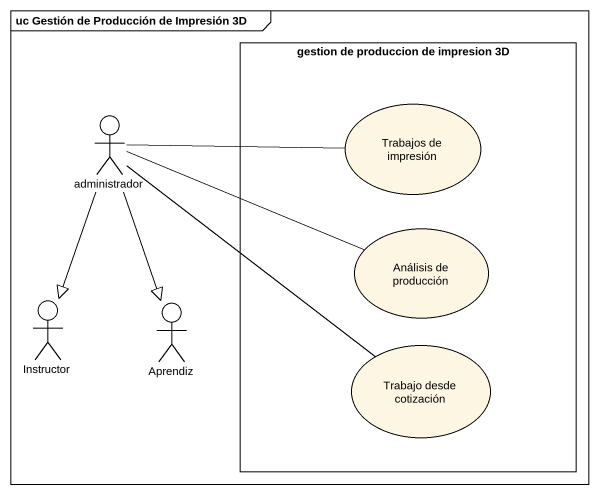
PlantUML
@startuml
mainframe uc Gestión de Producción de Impresión 3D
rectangle "gestion de produccion de impresion 3D" as gestion_de_produccion_de {
  usecase "Trabajos de impresión" as Trabajos_de_impresión
  usecase "Análisis de producción" as Análisis_de_producción
  usecase "Trabajo desde cotización" as Trabajo_desde_cotización
}
actor administrador
actor Instructor
actor Aprendiz
administrador -right- Trabajos_de_impresión
administrador -right- Análisis_de_producción
administrador --|> Instructor
administrador --|> Aprendiz
administrador -- Trabajo_desde_cotización
@enduml
